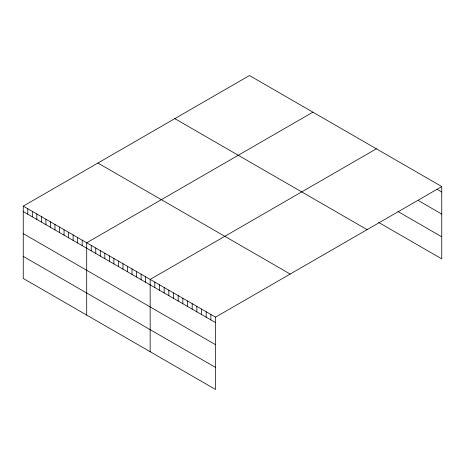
<?xml version="1.0" encoding="UTF-8"?>
<svg xmlns="http://www.w3.org/2000/svg" width="465" height="465" viewBox="0 0 465 465"><rect width="100%" height="100%" fill="white"/><g stroke="black" fill="none" stroke-linecap="round" stroke-linejoin="round"><path stroke-width="0.7" d="M23.25 206.14L215.533 317.153L215.533 389.467L23.25 278.448L23.25 206.14L249.467 75.533L441.75 186.552L441.75 258.86L378.708 222.462M312.916 112.17L86.705 242.777L86.705 315.084M376.371 148.806L150.16 279.407L150.16 351.72M215.533 317.153L441.75 186.552M437.083 189.307L441.75 191.999M418.401 200.584L441.75 214.063M397.97 211.523L441.75 236.795M174.811 118.633L367.1 229.652M97.9 163.041L290.189 274.054M23.25 211.587L215.533 322.605M23.25 233.651L215.533 344.67M23.25 256.384L215.533 367.402M210.866 314.456L210.866 319.908M206.198 311.759L206.198 317.211M201.525 309.068L201.525 314.514M196.858 306.371L196.858 311.817M192.185 303.674L192.185 309.126M187.517 300.977L187.517 306.429M182.85 298.28L182.85 303.732M178.176 295.583L178.176 301.035M173.509 292.892L173.509 298.338M168.836 290.195L168.836 295.641M164.168 287.498L164.168 292.95M159.501 284.801L159.501 290.253M154.828 282.104L154.828 287.556M145.626 276.791L145.626 282.243M141.093 274.176L141.093 279.628M136.559 271.56L136.559 277.006M132.031 268.944L132.031 274.391M127.497 266.323L127.497 271.775M122.963 263.707L122.963 269.159M118.43 261.092L118.43 266.544M113.902 258.476L113.902 263.922M109.368 255.86L109.368 261.307M104.834 253.239L104.834 258.691M100.301 250.623L100.301 256.076M95.767 248.008L95.767 253.46M91.239 245.392L91.239 250.838M82.171 240.155L82.171 245.607M77.638 237.539L77.638 242.992M73.11 234.924L73.11 240.376M68.576 232.308L68.576 237.755M64.042 229.693L64.042 235.139M59.508 227.071L59.508 232.523M54.975 224.456L54.975 229.908M50.447 221.84L50.447 227.292M45.913 219.224L45.913 224.671M41.379 216.609L41.379 222.055M36.845 213.987L36.845 219.439M32.318 211.372L32.318 216.824M27.784 208.756L27.784 214.208"/></g></svg>
